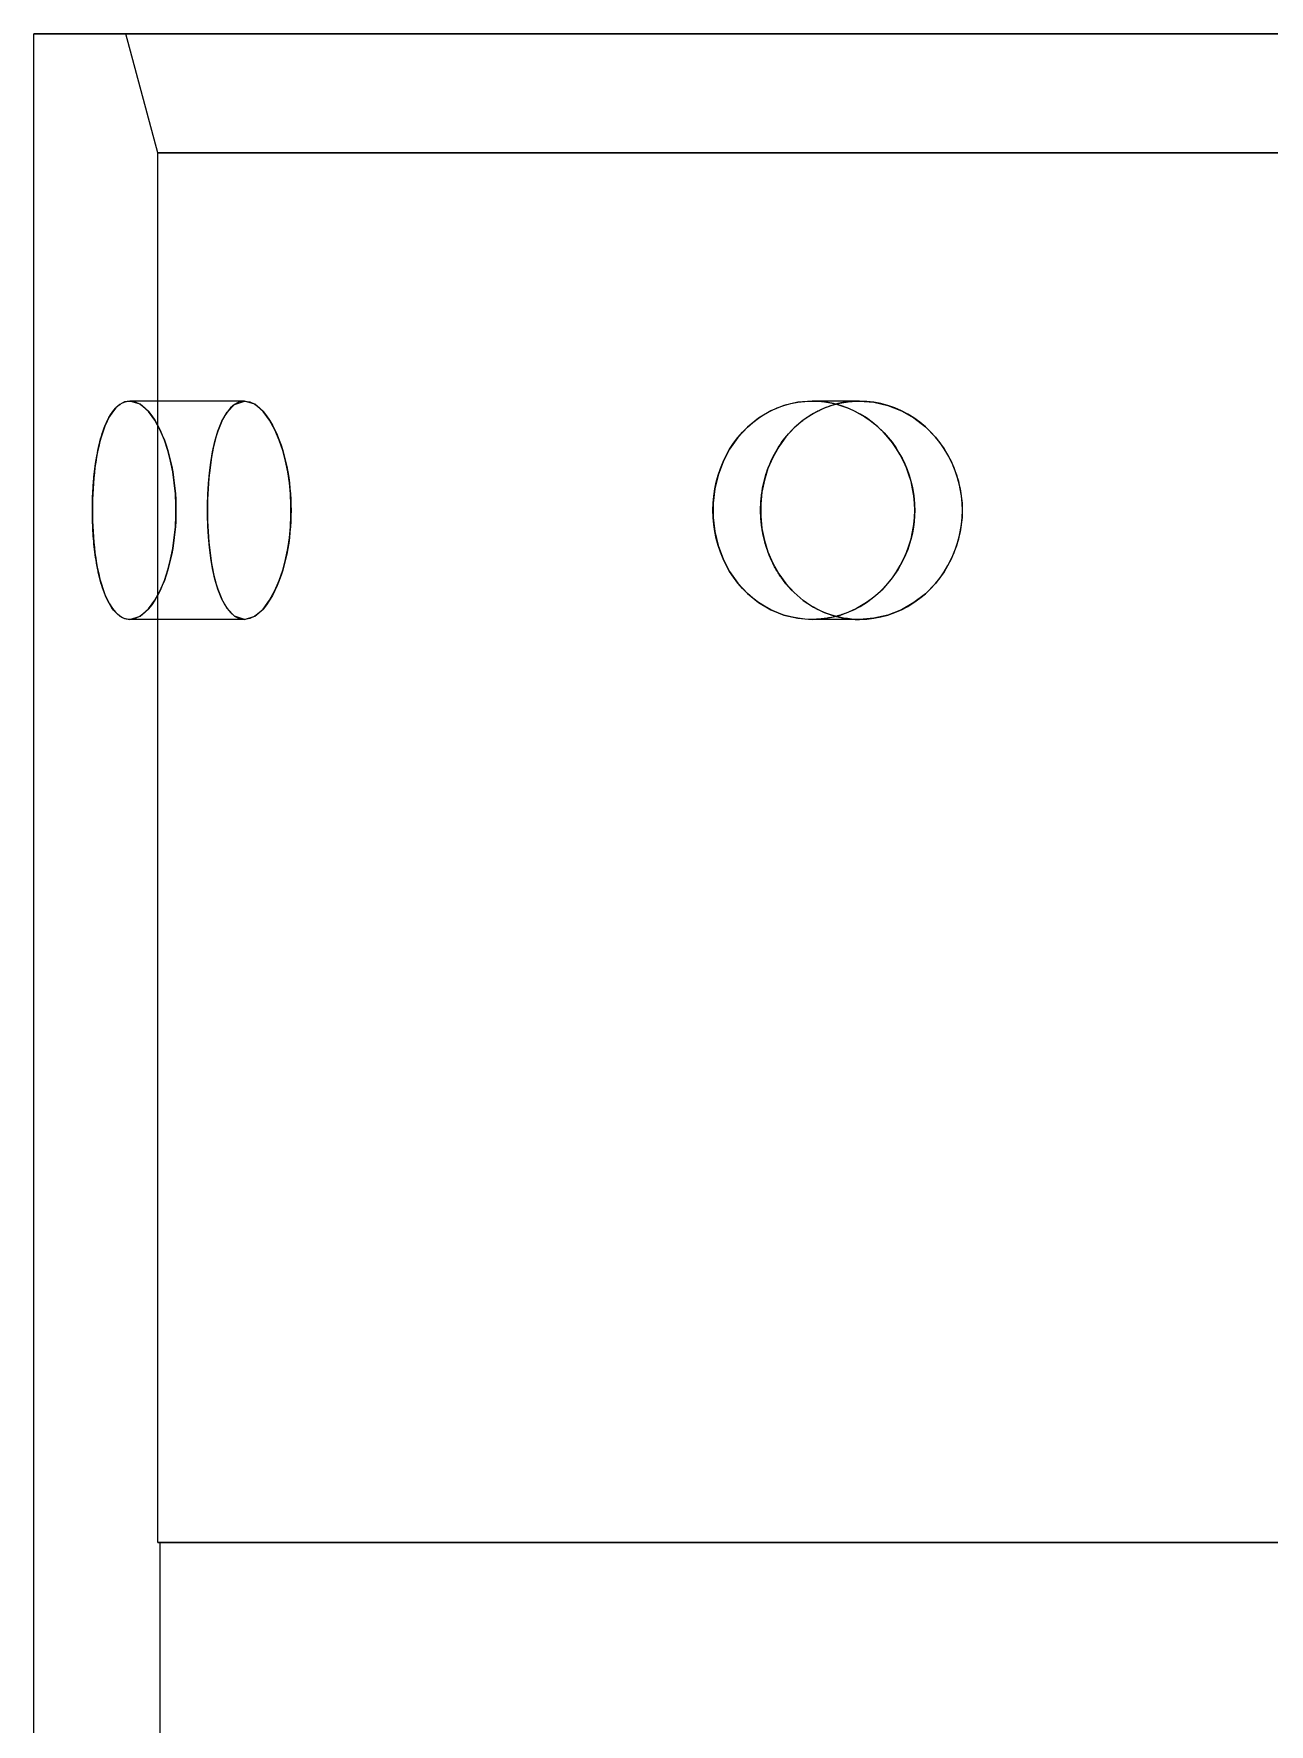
# Model space of a CAD drawing. Header units: millimetres. Extents: x 0 to 275, y -45 to 668.
# Drawn here: x 147.5 to 178.62, y 253.42 to 296 of the extents above; entities that cross this region are included whole.
import ezdxf

# ---------------------------------------------------------------- set-up
doc = ezdxf.new("R2010")
doc.units = ezdxf.units.MM
doc.layers.add('SIDE_HIDDEN', color=8, linetype='CONTINUOUS')
doc.layers.add('SIDE_VISIBLE', color=7, linetype='Continuous')

msp = doc.modelspace()

# ---------------------------------------------------------------- linework, layer by layer
at = {"layer": 'SIDE_HIDDEN'}
for points in [[(211, 296), (208.239, 296), (205.478, 296), (202.717, 296), (199.957, 296), (197.196, 296), (194.435, 296), (191.674, 296), (188.913, 296), (186.152, 296), (183.391, 296), (180.63, 296), (177.87, 296), (175.109, 296), (172.348, 296), (169.587, 296), (166.826, 296), (164.065, 296), (161.304, 296), (158.543, 296), (155.783, 296), (153.022, 296), (150.261, 296), (147.5, 296)], [(208.679, 296), (206.12, 296), (203.561, 296), (201.002, 296), (198.443, 296), (195.884, 296), (193.325, 296), (190.766, 296), (188.207, 296), (185.648, 296), (183.089, 296), (180.53, 296), (177.97, 296), (175.411, 296), (172.852, 296), (170.293, 296), (167.734, 296), (165.175, 296), (162.616, 296), (160.057, 296), (157.498, 296), (154.939, 296), (152.38, 296), (149.821, 296)], [(149.821, 296), (151.101, 296), (152.38, 296), (153.66, 296), (154.939, 296), (156.219, 296), (157.498, 296), (158.778, 296), (160.057, 296), (161.337, 296), (162.616, 296), (163.896, 296), (165.175, 296), (166.455, 296), (167.734, 296), (169.014, 296), (170.293, 296), (171.573, 296), (172.852, 296), (174.132, 296), (175.411, 296), (176.691, 296), (177.97, 296), (179.25, 296)], [(150.625, 293), (149.821, 296)], [(207.875, 293), (205.386, 293), (202.897, 293), (200.408, 293), (197.918, 293), (195.429, 293), (192.94, 293), (190.451, 293), (187.962, 293), (185.473, 293), (182.984, 293), (180.495, 293), (178.005, 293), (175.516, 293), (173.027, 293), (170.538, 293), (168.049, 293), (165.56, 293), (163.071, 293), (160.582, 293), (158.092, 293), (155.603, 293), (153.114, 293), (150.625, 293)], [(150.625, 293), (151.87, 293), (153.114, 293), (154.359, 293), (155.603, 293), (156.848, 293), (158.092, 293), (159.337, 293), (160.582, 293), (161.826, 293), (163.071, 293), (164.315, 293), (165.56, 293), (166.804, 293), (168.049, 293), (169.293, 293), (170.538, 293), (171.783, 293), (173.027, 293), (174.272, 293), (175.516, 293), (176.761, 293), (178.005, 293), (179.25, 293)], [(150.625, 258), (150.625, 293)], [(149.874, 286.748), (149.876, 286.748), (149.878, 286.748), (149.88, 286.748), (149.882, 286.748), (149.883, 286.749), (149.885, 286.749), (149.887, 286.749), (149.889, 286.749), (149.891, 286.749), (149.893, 286.749), (149.895, 286.749), (149.896, 286.749), (149.898, 286.75), (149.9, 286.75), (149.902, 286.75), (149.904, 286.75), (149.906, 286.75), (149.908, 286.75), (149.909, 286.75), (149.911, 286.75), (149.913, 286.75), (149.915, 286.75), (149.917, 286.75)], [(149.917, 286.75), (150.053, 286.728), (150.178, 286.668), (150.288, 286.585), (150.386, 286.487), (150.472, 286.379), (150.549, 286.265), (150.619, 286.145), (150.681, 286.021), (150.737, 285.895), (150.788, 285.766), (150.834, 285.636), (150.875, 285.504), (150.912, 285.37), (150.945, 285.236), (150.974, 285.1), (150.999, 284.964), (151.021, 284.828), (151.039, 284.69), (151.053, 284.553), (151.065, 284.415), (151.073, 284.277), (151.078, 284.138), (151.079, 284)], [(152.804, 286.75), (149.917, 286.75)], [(152.804, 286.75), (149.917, 286.75)], [(152.804, 286.75), (152.672, 286.728), (152.553, 286.666), (152.452, 286.578), (152.367, 286.474), (152.296, 286.36), (152.235, 286.24), (152.182, 286.117), (152.136, 285.99), (152.096, 285.862), (152.06, 285.733), (152.029, 285.602), (152.002, 285.47), (151.978, 285.338), (151.957, 285.205), (151.939, 285.072), (151.923, 284.939), (151.91, 284.805), (151.898, 284.671), (151.889, 284.537), (151.883, 284.403), (151.878, 284.269), (151.875, 284.134), (151.874, 284)], [(152.804, 281.25), (152.553, 281.334), (152.367, 281.526), (152.235, 281.76), (152.136, 282.01), (152.06, 282.267), (152.002, 282.53), (151.957, 282.795), (151.923, 283.061), (151.898, 283.329), (151.883, 283.597), (151.875, 283.866), (151.875, 284.134), (151.883, 284.403), (151.898, 284.671), (151.923, 284.939), (151.957, 285.205), (152.002, 285.47), (152.06, 285.733), (152.136, 285.99), (152.235, 286.24), (152.367, 286.474), (152.553, 286.666), (152.804, 286.75)], [(152.804, 286.75), (152.94, 286.728), (153.065, 286.669), (153.176, 286.586), (153.274, 286.488), (153.362, 286.38), (153.44, 286.266), (153.51, 286.146), (153.573, 286.023), (153.63, 285.897), (153.682, 285.768), (153.728, 285.637), (153.77, 285.505), (153.808, 285.372), (153.841, 285.237), (153.871, 285.102), (153.897, 284.966), (153.919, 284.829), (153.937, 284.691), (153.952, 284.554), (153.964, 284.416), (153.972, 284.277), (153.977, 284.139), (153.979, 284)], [(152.804, 281.25), (153.065, 281.331), (153.274, 281.512), (153.44, 281.734), (153.573, 281.977), (153.682, 282.232), (153.77, 282.495), (153.841, 282.763), (153.897, 283.034), (153.937, 283.309), (153.964, 283.584), (153.977, 283.861), (153.977, 284.139), (153.964, 284.416), (153.937, 284.691), (153.897, 284.966), (153.841, 285.237), (153.77, 285.505), (153.682, 285.768), (153.573, 286.023), (153.44, 286.266), (153.274, 286.488), (153.065, 286.669), (152.804, 286.75)], [(164.605, 284), (164.61, 284.179), (164.626, 284.358), (164.652, 284.536), (164.688, 284.711), (164.735, 284.885), (164.792, 285.055), (164.86, 285.221), (164.938, 285.383), (165.026, 285.539), (165.123, 285.689), (165.231, 285.833), (165.348, 285.969), (165.474, 286.096), (165.609, 286.214), (165.753, 286.323), (165.903, 286.42), (166.061, 286.506), (166.224, 286.579), (166.393, 286.64), (166.566, 286.688), (166.742, 286.722), (166.921, 286.743), (167.1, 286.75)], [(167.1, 286.75), (167.256, 286.745), (167.412, 286.729), (167.567, 286.703), (167.72, 286.668), (167.87, 286.622), (168.017, 286.567), (168.16, 286.503), (168.299, 286.43), (168.433, 286.349), (168.562, 286.26), (168.685, 286.164), (168.803, 286.06), (168.914, 285.95), (169.019, 285.833), (169.117, 285.711), (169.208, 285.583), (169.291, 285.45), (169.367, 285.313), (169.435, 285.172), (169.496, 285.027), (169.548, 284.88), (169.592, 284.729), (169.628, 284.576)], [(168.296, 286.75), (167.1, 286.75)], [(168.296, 286.75), (167.1, 286.75)], [(167.7, 286.673), (167.726, 286.679), (167.751, 286.686), (167.777, 286.692), (167.802, 286.697), (167.828, 286.703), (167.853, 286.708), (167.879, 286.713), (167.905, 286.717), (167.931, 286.721), (167.957, 286.725), (167.983, 286.729), (168.009, 286.732), (168.035, 286.735), (168.061, 286.738), (168.087, 286.741), (168.113, 286.743), (168.139, 286.745), (168.165, 286.746), (168.191, 286.748), (168.217, 286.749), (168.243, 286.749), (168.27, 286.75), (168.296, 286.75)], [(168.296, 286.75), (168.27, 286.75), (168.243, 286.749), (168.217, 286.749), (168.191, 286.748), (168.165, 286.746), (168.139, 286.745), (168.113, 286.743), (168.087, 286.741), (168.061, 286.738), (168.035, 286.735), (168.009, 286.732), (167.983, 286.729), (167.957, 286.725), (167.931, 286.721), (167.905, 286.717), (167.879, 286.713), (167.853, 286.708), (167.828, 286.703), (167.802, 286.697), (167.777, 286.692), (167.751, 286.686), (167.726, 286.679), (167.7, 286.673)], [(168.296, 286.75), (168.659, 286.722), (169.013, 286.639), (169.352, 286.505), (169.667, 286.325), (169.955, 286.102), (170.21, 285.842), (170.429, 285.55), (170.607, 285.233), (170.743, 284.895), (170.835, 284.543), (170.881, 284.182), (170.881, 283.818), (170.835, 283.457), (170.743, 283.105), (170.607, 282.767), (170.429, 282.45), (170.21, 282.158), (169.955, 281.898), (169.667, 281.675), (169.352, 281.495), (169.013, 281.361), (168.659, 281.278), (168.296, 281.25)], [(170.887, 284), (170.881, 284.182), (170.864, 284.363), (170.835, 284.543), (170.795, 284.721), (170.743, 284.895), (170.681, 285.067), (170.607, 285.233), (170.523, 285.395), (170.429, 285.55), (170.324, 285.7), (170.21, 285.842), (170.087, 285.976), (169.955, 286.102), (169.815, 286.218), (169.667, 286.325), (169.513, 286.421), (169.352, 286.505), (169.185, 286.579), (169.013, 286.639), (168.837, 286.687), (168.659, 286.722), (168.478, 286.743), (168.296, 286.75)], [(166.59, 286.014), (166.607, 286.032), (166.624, 286.049), (166.642, 286.067), (166.659, 286.084), (166.677, 286.101), (166.695, 286.118), (166.713, 286.134), (166.732, 286.15), (166.75, 286.167), (166.769, 286.183), (166.788, 286.199), (166.807, 286.214), (166.826, 286.23), (166.845, 286.245), (166.865, 286.26), (166.884, 286.275), (166.904, 286.29), (166.924, 286.304), (166.944, 286.318), (166.964, 286.332), (166.984, 286.346), (167.005, 286.36), (167.025, 286.374)], [(165.857, 284.559), (165.87, 284.628), (165.885, 284.696), (165.902, 284.763), (165.92, 284.831), (165.939, 284.898), (165.961, 284.964), (165.983, 285.03), (166.008, 285.095), (166.034, 285.16), (166.061, 285.224), (166.09, 285.287), (166.121, 285.35), (166.153, 285.412), (166.186, 285.473), (166.221, 285.533), (166.258, 285.592), (166.296, 285.65), (166.335, 285.708), (166.376, 285.764), (166.419, 285.819), (166.463, 285.873), (166.508, 285.926), (166.555, 285.978)], [(149.033, 285.005), (149.035, 285.021), (149.037, 285.037), (149.039, 285.053), (149.041, 285.068), (149.043, 285.084), (149.045, 285.1), (149.047, 285.116), (149.049, 285.132), (149.051, 285.147), (149.054, 285.163), (149.056, 285.179), (149.058, 285.195), (149.061, 285.211), (149.063, 285.226), (149.066, 285.242), (149.068, 285.258), (149.071, 285.274), (149.073, 285.29), (149.076, 285.305), (149.079, 285.321), (149.081, 285.337), (149.084, 285.352), (149.087, 285.368)], [(149.028, 284.961), (149.028, 284.962), (149.028, 284.962), (149.028, 284.962), (149.028, 284.962), (149.028, 284.962), (149.028, 284.963), (149.028, 284.963), (149.028, 284.963), (149.028, 284.963), (149.028, 284.963), (149.028, 284.963), (149.028, 284.964), (149.028, 284.964), (149.028, 284.964), (149.028, 284.964), (149.028, 284.964), (149.028, 284.965), (149.028, 284.965), (149.028, 284.965), (149.028, 284.965), (149.028, 284.965), (149.028, 284.965), (149.028, 284.966)], [(149.03, 284.982), (149.03, 284.983), (149.03, 284.983), (149.03, 284.983), (149.03, 284.983), (149.03, 284.983), (149.03, 284.983), (149.03, 284.983), (149.03, 284.983), (149.03, 284.984), (149.03, 284.984), (149.03, 284.984), (149.03, 284.984), (149.03, 284.984), (149.03, 284.984), (149.03, 284.984), (149.03, 284.984), (149.03, 284.985), (149.03, 284.985), (149.03, 284.985), (149.03, 284.985), (149.03, 284.985), (149.03, 284.985), (149.03, 284.985)], [(169.628, 284.576), (169.633, 284.552), (169.637, 284.527), (169.642, 284.502), (169.646, 284.477), (169.65, 284.452), (169.654, 284.427), (169.658, 284.402), (169.661, 284.377), (169.664, 284.352), (169.667, 284.327), (169.67, 284.302), (169.673, 284.277), (169.675, 284.252), (169.677, 284.227), (169.679, 284.202), (169.681, 284.177), (169.682, 284.151), (169.683, 284.126), (169.684, 284.101), (169.685, 284.076), (169.686, 284.05), (169.686, 284.025), (169.686, 284)], [(149.091, 282.61), (149.079, 282.677), (149.068, 282.743), (149.058, 282.81), (149.048, 282.877), (149.039, 282.944), (149.031, 283.011), (149.023, 283.078), (149.016, 283.146), (149.01, 283.213), (149.004, 283.28), (148.999, 283.348), (148.994, 283.415), (148.99, 283.482), (148.986, 283.55), (148.983, 283.617), (148.98, 283.685), (148.978, 283.753), (148.976, 283.82), (148.975, 283.888), (148.975, 283.955), (148.975, 284.023), (148.975, 284.09), (148.976, 284.158)], [(151.079, 284), (151.078, 283.862), (151.073, 283.723), (151.065, 283.585), (151.053, 283.447), (151.039, 283.31), (151.021, 283.172), (150.999, 283.036), (150.974, 282.9), (150.945, 282.764), (150.912, 282.63), (150.875, 282.496), (150.834, 282.364), (150.788, 282.234), (150.737, 282.105), (150.681, 281.979), (150.619, 281.855), (150.549, 281.735), (150.472, 281.621), (150.386, 281.513), (150.288, 281.415), (150.178, 281.332), (150.053, 281.272), (149.917, 281.25)], [(151.874, 284), (151.875, 283.866), (151.878, 283.731), (151.883, 283.597), (151.889, 283.463), (151.898, 283.329), (151.91, 283.195), (151.923, 283.061), (151.939, 282.928), (151.957, 282.795), (151.978, 282.662), (152.002, 282.53), (152.029, 282.398), (152.06, 282.267), (152.096, 282.138), (152.136, 282.01), (152.182, 281.883), (152.235, 281.76), (152.296, 281.64), (152.367, 281.526), (152.452, 281.422), (152.553, 281.334), (152.672, 281.272), (152.804, 281.25)], [(153.979, 284), (153.977, 283.861), (153.972, 283.723), (153.964, 283.584), (153.952, 283.446), (153.937, 283.309), (153.919, 283.171), (153.897, 283.034), (153.871, 282.898), (153.841, 282.763), (153.808, 282.628), (153.77, 282.495), (153.728, 282.363), (153.682, 282.232), (153.63, 282.103), (153.573, 281.977), (153.51, 281.854), (153.44, 281.734), (153.362, 281.62), (153.274, 281.512), (153.176, 281.414), (153.065, 281.331), (152.94, 281.272), (152.804, 281.25)], [(167.1, 281.25), (166.921, 281.257), (166.742, 281.278), (166.566, 281.312), (166.393, 281.36), (166.224, 281.421), (166.061, 281.494), (165.903, 281.58), (165.753, 281.677), (165.609, 281.786), (165.474, 281.904), (165.348, 282.031), (165.231, 282.167), (165.123, 282.311), (165.026, 282.461), (164.938, 282.617), (164.86, 282.779), (164.792, 282.945), (164.735, 283.115), (164.688, 283.289), (164.652, 283.464), (164.626, 283.642), (164.61, 283.821), (164.605, 284)], [(165.806, 284), (165.806, 284.008), (165.806, 284.017), (165.806, 284.025), (165.806, 284.034), (165.806, 284.042), (165.806, 284.051), (165.806, 284.059), (165.806, 284.068), (165.807, 284.076), (165.807, 284.084), (165.807, 284.093), (165.807, 284.101), (165.808, 284.11), (165.808, 284.118), (165.808, 284.127), (165.809, 284.135), (165.809, 284.143), (165.809, 284.152), (165.81, 284.16), (165.81, 284.169), (165.811, 284.177), (165.811, 284.186), (165.812, 284.194)], [(165.812, 283.796), (165.812, 283.804), (165.811, 283.813), (165.811, 283.822), (165.81, 283.831), (165.81, 283.84), (165.809, 283.849), (165.809, 283.858), (165.809, 283.867), (165.808, 283.875), (165.808, 283.884), (165.808, 283.893), (165.807, 283.902), (165.807, 283.911), (165.807, 283.92), (165.807, 283.929), (165.806, 283.938), (165.806, 283.947), (165.806, 283.956), (165.806, 283.964), (165.806, 283.973), (165.806, 283.982), (165.806, 283.991), (165.806, 284)], [(168.296, 281.25), (168.478, 281.257), (168.659, 281.278), (168.837, 281.313), (169.013, 281.361), (169.185, 281.421), (169.352, 281.495), (169.513, 281.579), (169.667, 281.675), (169.815, 281.782), (169.955, 281.898), (170.087, 282.024), (170.21, 282.158), (170.324, 282.3), (170.429, 282.45), (170.523, 282.605), (170.607, 282.767), (170.681, 282.933), (170.743, 283.105), (170.795, 283.279), (170.835, 283.457), (170.864, 283.637), (170.881, 283.818), (170.887, 284)], [(165.824, 283.665), (165.823, 283.671), (165.823, 283.677), (165.822, 283.682), (165.821, 283.688), (165.821, 283.694), (165.82, 283.699), (165.82, 283.705), (165.819, 283.711), (165.819, 283.716), (165.818, 283.722), (165.818, 283.728), (165.817, 283.733), (165.817, 283.739), (165.816, 283.744), (165.816, 283.75), (165.815, 283.756), (165.815, 283.762), (165.814, 283.767), (165.814, 283.773), (165.814, 283.779), (165.813, 283.784), (165.813, 283.79), (165.812, 283.796)], [(165.965, 283.024), (165.959, 283.041), (165.954, 283.058), (165.948, 283.074), (165.943, 283.091), (165.938, 283.108), (165.933, 283.125), (165.928, 283.141), (165.923, 283.158), (165.918, 283.175), (165.913, 283.192), (165.909, 283.209), (165.904, 283.226), (165.9, 283.243), (165.896, 283.26), (165.892, 283.277), (165.888, 283.294), (165.884, 283.311), (165.88, 283.328), (165.876, 283.345), (165.872, 283.362), (165.869, 283.379), (165.865, 283.397), (165.862, 283.414)], [(149.917, 281.25), (149.848, 281.256), (149.78, 281.274), (149.717, 281.302), (149.658, 281.339), (149.604, 281.383), (149.555, 281.432), (149.51, 281.484), (149.468, 281.54), (149.43, 281.599), (149.395, 281.659), (149.363, 281.72), (149.333, 281.783), (149.305, 281.847), (149.279, 281.911), (149.255, 281.976), (149.232, 282.042), (149.211, 282.108), (149.191, 282.175), (149.173, 282.242), (149.155, 282.309), (149.139, 282.377), (149.124, 282.445), (149.11, 282.513)], [(168.296, 281.25), (168.194, 281.252), (168.093, 281.259), (167.992, 281.27), (167.892, 281.285), (167.793, 281.305), (167.694, 281.329), (167.597, 281.357), (167.501, 281.39), (167.407, 281.426), (167.314, 281.467), (167.223, 281.512), (167.134, 281.56), (167.047, 281.613), (166.963, 281.669), (166.88, 281.728), (166.801, 281.791), (166.724, 281.857), (166.65, 281.926), (166.578, 281.997), (166.51, 282.072), (166.444, 282.149), (166.381, 282.229), (166.322, 282.311)], [(152.804, 281.25), (149.917, 281.25)], [(152.804, 281.25), (149.917, 281.25)], [(167.96, 281.41), (167.924, 281.397), (167.888, 281.384), (167.852, 281.372), (167.815, 281.36), (167.779, 281.349), (167.742, 281.338), (167.705, 281.328), (167.668, 281.319), (167.631, 281.31), (167.593, 281.302), (167.556, 281.294), (167.518, 281.287), (167.481, 281.281), (167.443, 281.275), (167.405, 281.27), (167.367, 281.265), (167.329, 281.261), (167.291, 281.258), (167.253, 281.255), (167.214, 281.253), (167.176, 281.251), (167.138, 281.25), (167.1, 281.25)], [(168.296, 281.25), (167.1, 281.25)], [(168.296, 281.25), (167.1, 281.25)], [(167.7, 281.327), (167.726, 281.321), (167.751, 281.314), (167.777, 281.308), (167.802, 281.303), (167.828, 281.297), (167.853, 281.292), (167.879, 281.287), (167.905, 281.283), (167.931, 281.279), (167.957, 281.275), (167.983, 281.271), (168.009, 281.268), (168.035, 281.265), (168.061, 281.262), (168.087, 281.259), (168.113, 281.257), (168.139, 281.255), (168.165, 281.254), (168.191, 281.252), (168.217, 281.251), (168.243, 281.251), (168.27, 281.25), (168.296, 281.25)], [(207.875, 258), (205.386, 258), (202.897, 258), (200.408, 258), (197.918, 258), (195.429, 258), (192.94, 258), (190.451, 258), (187.962, 258), (185.473, 258), (182.984, 258), (180.495, 258), (178.005, 258), (175.516, 258), (173.027, 258), (170.538, 258), (168.049, 258), (165.56, 258), (163.071, 258), (160.582, 258), (158.092, 258), (155.603, 258), (153.114, 258), (150.625, 258)], [(150.625, 258), (151.87, 258), (153.114, 258), (154.359, 258), (155.603, 258), (156.848, 258), (158.092, 258), (159.337, 258), (160.582, 258), (161.826, 258), (163.071, 258), (164.315, 258), (165.56, 258), (166.804, 258), (168.049, 258), (169.293, 258), (170.538, 258), (171.783, 258), (173.027, 258), (174.272, 258), (175.516, 258), (176.761, 258), (178.005, 258), (179.25, 258)], [(179.25, 258), (178.008, 258), (176.765, 258), (175.523, 258), (174.28, 258), (173.038, 258), (171.796, 258), (170.553, 258), (169.311, 258), (168.068, 258), (166.826, 258), (165.584, 258), (164.341, 258), (163.099, 258), (161.857, 258), (160.614, 258), (159.372, 258), (158.129, 258), (156.887, 258), (155.645, 258), (154.402, 258), (153.16, 258), (151.917, 258), (150.675, 258)], [(150.675, 258), (153.16, 258), (155.645, 258), (158.129, 258), (160.614, 258), (163.099, 258), (165.584, 258), (168.068, 258), (170.553, 258), (173.038, 258), (175.523, 258), (178.008, 258), (180.492, 258), (182.977, 258), (185.462, 258), (187.947, 258), (190.432, 258), (192.916, 258), (195.401, 258), (197.886, 258), (200.371, 258), (202.855, 258), (205.34, 258), (207.825, 258)], [(150.675, 258), (150.675, 0)]]:
    msp.add_lwpolyline(points, dxfattribs=at)
at = {"layer": 'SIDE_VISIBLE'}
for points in [[(147.5, 296), (148.88, 296), (150.261, 296), (151.641, 296), (153.022, 296), (154.402, 296), (155.783, 296), (157.163, 296), (158.543, 296), (159.924, 296), (161.304, 296), (162.685, 296), (164.065, 296), (165.446, 296), (166.826, 296), (168.207, 296), (169.587, 296), (170.967, 296), (172.348, 296), (173.728, 296), (175.109, 296), (176.489, 296), (177.87, 296), (179.25, 296)], [(147.5, 166.487), (147.5, 296)], [(149.917, 286.75), (149.785, 286.728), (149.666, 286.666), (149.564, 286.578), (149.479, 286.474), (149.406, 286.361), (149.344, 286.242), (149.29, 286.118), (149.244, 285.992), (149.203, 285.864), (149.166, 285.734), (149.135, 285.604), (149.107, 285.472), (149.082, 285.34), (149.06, 285.207), (149.041, 285.074), (149.025, 284.94), (149.011, 284.806), (149, 284.672), (148.991, 284.538), (148.984, 284.404), (148.979, 284.269), (148.976, 284.135), (148.975, 284)], [(149.087, 285.368), (149.1, 285.44), (149.115, 285.511), (149.13, 285.583), (149.146, 285.654), (149.164, 285.725), (149.183, 285.795), (149.203, 285.865), (149.225, 285.935), (149.248, 286.004), (149.273, 286.073), (149.299, 286.14), (149.328, 286.207), (149.359, 286.273), (149.393, 286.338), (149.43, 286.401), (149.47, 286.462), (149.513, 286.52), (149.561, 286.575), (149.614, 286.626), (149.672, 286.67), (149.735, 286.707), (149.803, 286.733), (149.874, 286.748)], [(149.917, 281.25), (150.178, 281.332), (150.386, 281.513), (150.549, 281.735), (150.681, 281.979), (150.788, 282.234), (150.875, 282.496), (150.945, 282.764), (150.999, 283.036), (151.039, 283.31), (151.065, 283.585), (151.078, 283.862), (151.078, 284.138), (151.065, 284.415), (151.039, 284.69), (150.999, 284.964), (150.945, 285.236), (150.875, 285.504), (150.788, 285.766), (150.681, 286.021), (150.549, 286.265), (150.386, 286.487), (150.178, 286.668), (149.917, 286.75)], [(149.917, 286.75), (149.917, 286.75)], [(167.1, 286.75), (166.742, 286.722), (166.393, 286.64), (166.061, 286.506), (165.753, 286.323), (165.474, 286.096), (165.231, 285.833), (165.026, 285.539), (164.86, 285.221), (164.735, 284.885), (164.652, 284.536), (164.61, 284.179), (164.61, 283.821), (164.652, 283.464), (164.735, 283.115), (164.86, 282.779), (165.026, 282.461), (165.231, 282.167), (165.474, 281.904), (165.753, 281.677), (166.061, 281.494), (166.393, 281.36), (166.742, 281.278), (167.1, 281.25)], [(167.7, 286.673), (167.41, 286.575), (167.135, 286.44), (166.88, 286.272), (166.648, 286.073), (166.441, 285.847), (166.262, 285.598), (166.112, 285.332), (165.991, 285.05), (165.9, 284.758), (165.84, 284.458), (165.809, 284.153), (165.809, 283.847), (165.84, 283.542), (165.9, 283.242), (165.991, 282.95), (166.112, 282.668), (166.262, 282.402), (166.441, 282.153), (166.648, 281.927), (166.88, 281.728), (167.135, 281.56), (167.41, 281.425), (167.7, 281.327)], [(167.025, 286.374), (167.053, 286.391), (167.08, 286.408), (167.108, 286.424), (167.136, 286.441), (167.164, 286.456), (167.192, 286.472), (167.22, 286.487), (167.249, 286.502), (167.278, 286.516), (167.307, 286.53), (167.336, 286.543), (167.366, 286.556), (167.395, 286.569), (167.425, 286.581), (167.455, 286.593), (167.485, 286.604), (167.516, 286.616), (167.546, 286.626), (167.577, 286.636), (167.607, 286.646), (167.638, 286.655), (167.669, 286.664), (167.7, 286.673)], [(169.686, 284), (169.68, 284.182), (169.663, 284.363), (169.634, 284.543), (169.594, 284.72), (169.543, 284.895), (169.481, 285.066), (169.407, 285.233), (169.324, 285.394), (169.23, 285.55), (169.126, 285.699), (169.012, 285.841), (168.889, 285.976), (168.758, 286.101), (168.618, 286.218), (168.47, 286.325), (168.316, 286.421), (168.155, 286.506), (167.988, 286.579), (167.817, 286.639), (167.641, 286.687), (167.462, 286.722), (167.282, 286.743), (167.1, 286.75)], [(166.555, 285.978), (166.556, 285.979), (166.558, 285.981), (166.559, 285.983), (166.561, 285.984), (166.562, 285.986), (166.564, 285.987), (166.565, 285.989), (166.567, 285.991), (166.568, 285.992), (166.57, 285.994), (166.571, 285.995), (166.573, 285.997), (166.574, 285.999), (166.576, 286), (166.577, 286.002), (166.579, 286.003), (166.58, 286.005), (166.582, 286.007), (166.583, 286.008), (166.585, 286.01), (166.587, 286.011), (166.588, 286.013), (166.59, 286.014)], [(148.976, 284.158), (148.977, 284.193), (148.978, 284.228), (148.978, 284.263), (148.98, 284.298), (148.981, 284.333), (148.982, 284.368), (148.984, 284.403), (148.985, 284.438), (148.987, 284.473), (148.989, 284.508), (148.991, 284.543), (148.993, 284.578), (148.996, 284.613), (148.998, 284.648), (149.001, 284.683), (149.004, 284.717), (149.007, 284.752), (149.01, 284.787), (149.013, 284.822), (149.016, 284.857), (149.02, 284.892), (149.024, 284.927), (149.028, 284.961)], [(149.028, 284.966), (149.028, 284.966), (149.028, 284.967), (149.028, 284.968), (149.028, 284.969), (149.029, 284.969), (149.029, 284.97), (149.029, 284.971), (149.029, 284.971), (149.029, 284.972), (149.029, 284.973), (149.029, 284.974), (149.029, 284.974), (149.029, 284.975), (149.029, 284.976), (149.029, 284.977), (149.029, 284.977), (149.03, 284.978), (149.03, 284.979), (149.03, 284.98), (149.03, 284.98), (149.03, 284.981), (149.03, 284.982), (149.03, 284.982)], [(149.03, 284.985), (149.03, 284.986), (149.031, 284.987), (149.031, 284.988), (149.031, 284.989), (149.031, 284.99), (149.031, 284.99), (149.031, 284.991), (149.031, 284.992), (149.031, 284.993), (149.031, 284.994), (149.031, 284.995), (149.032, 284.996), (149.032, 284.996), (149.032, 284.997), (149.032, 284.998), (149.032, 284.999), (149.032, 285), (149.032, 285.001), (149.032, 285.002), (149.032, 285.002), (149.033, 285.003), (149.033, 285.004), (149.033, 285.005)], [(165.812, 284.194), (165.813, 284.21), (165.814, 284.226), (165.815, 284.242), (165.816, 284.258), (165.818, 284.274), (165.819, 284.29), (165.821, 284.306), (165.822, 284.322), (165.824, 284.338), (165.826, 284.354), (165.828, 284.369), (165.83, 284.385), (165.832, 284.401), (165.834, 284.417), (165.836, 284.433), (165.838, 284.449), (165.841, 284.465), (165.843, 284.481), (165.846, 284.496), (165.848, 284.512), (165.851, 284.528), (165.854, 284.544), (165.857, 284.559)], [(169.628, 284.576), (169.628, 284.576), (169.628, 284.576), (169.628, 284.576), (169.628, 284.576), (169.628, 284.576), (169.628, 284.576), (169.628, 284.576), (169.628, 284.576), (169.628, 284.576), (169.628, 284.576), (169.628, 284.576), (169.628, 284.576), (169.628, 284.576), (169.628, 284.576), (169.628, 284.576), (169.628, 284.576), (169.628, 284.576), (169.628, 284.576), (169.628, 284.576), (169.628, 284.576), (169.628, 284.576), (169.628, 284.576), (169.628, 284.576)], [(148.975, 284), (148.976, 283.865), (148.979, 283.731), (148.984, 283.596), (148.991, 283.462), (149, 283.328), (149.011, 283.194), (149.025, 283.06), (149.041, 282.926), (149.06, 282.793), (149.082, 282.66), (149.107, 282.528), (149.135, 282.396), (149.166, 282.266), (149.203, 282.136), (149.244, 282.008), (149.29, 281.882), (149.344, 281.758), (149.406, 281.639), (149.479, 281.526), (149.564, 281.422), (149.666, 281.334), (149.785, 281.272), (149.917, 281.25)], [(167.1, 281.25), (167.282, 281.257), (167.462, 281.278), (167.641, 281.313), (167.817, 281.361), (167.988, 281.421), (168.155, 281.494), (168.316, 281.579), (168.47, 281.675), (168.618, 281.782), (168.758, 281.899), (168.889, 282.024), (169.012, 282.159), (169.126, 282.301), (169.23, 282.45), (169.324, 282.606), (169.407, 282.767), (169.481, 282.934), (169.543, 283.105), (169.594, 283.28), (169.634, 283.457), (169.663, 283.637), (169.68, 283.818), (169.686, 284)], [(169.686, 284), (169.683, 283.856), (169.672, 283.713), (169.654, 283.57), (169.629, 283.429), (169.597, 283.289), (169.557, 283.15), (169.511, 283.014), (169.458, 282.88), (169.399, 282.75), (169.333, 282.622), (169.26, 282.498), (169.181, 282.378), (169.096, 282.262), (169.005, 282.151), (168.908, 282.044), (168.806, 281.943), (168.699, 281.848), (168.586, 281.758), (168.469, 281.675), (168.348, 281.598), (168.222, 281.528), (168.093, 281.465), (167.96, 281.41)], [(165.812, 283.796), (165.812, 283.796), (165.812, 283.796), (165.812, 283.796), (165.812, 283.796), (165.812, 283.796), (165.812, 283.796), (165.812, 283.796), (165.812, 283.796), (165.812, 283.796), (165.812, 283.796), (165.812, 283.796), (165.812, 283.796), (165.812, 283.796), (165.812, 283.796), (165.812, 283.796), (165.812, 283.796), (165.812, 283.796), (165.812, 283.796), (165.812, 283.796), (165.812, 283.796), (165.812, 283.796), (165.812, 283.796), (165.812, 283.796)], [(165.862, 283.414), (165.86, 283.425), (165.858, 283.435), (165.856, 283.446), (165.854, 283.457), (165.852, 283.468), (165.85, 283.479), (165.848, 283.49), (165.846, 283.501), (165.844, 283.512), (165.843, 283.523), (165.841, 283.534), (165.839, 283.545), (165.838, 283.556), (165.836, 283.566), (165.835, 283.577), (165.833, 283.588), (165.832, 283.599), (165.83, 283.61), (165.829, 283.621), (165.828, 283.632), (165.826, 283.643), (165.825, 283.654), (165.824, 283.665)], [(166.322, 282.311), (166.302, 282.34), (166.283, 282.369), (166.264, 282.398), (166.245, 282.427), (166.227, 282.457), (166.209, 282.487), (166.192, 282.517), (166.175, 282.547), (166.158, 282.578), (166.142, 282.609), (166.126, 282.64), (166.11, 282.671), (166.095, 282.702), (166.08, 282.734), (166.066, 282.765), (166.052, 282.797), (166.038, 282.829), (166.025, 282.861), (166.012, 282.894), (166, 282.926), (165.988, 282.959), (165.976, 282.991), (165.965, 283.024)], [(149.11, 282.513), (149.109, 282.517), (149.108, 282.521), (149.107, 282.526), (149.106, 282.53), (149.105, 282.534), (149.104, 282.538), (149.104, 282.542), (149.103, 282.547), (149.102, 282.551), (149.101, 282.555), (149.1, 282.559), (149.1, 282.564), (149.099, 282.568), (149.098, 282.572), (149.097, 282.576), (149.096, 282.581), (149.096, 282.585), (149.095, 282.589), (149.094, 282.593), (149.093, 282.597), (149.092, 282.602), (149.092, 282.606), (149.091, 282.61)]]:
    msp.add_lwpolyline(points, dxfattribs=at)

doc.saveas('drawing.dxf')
